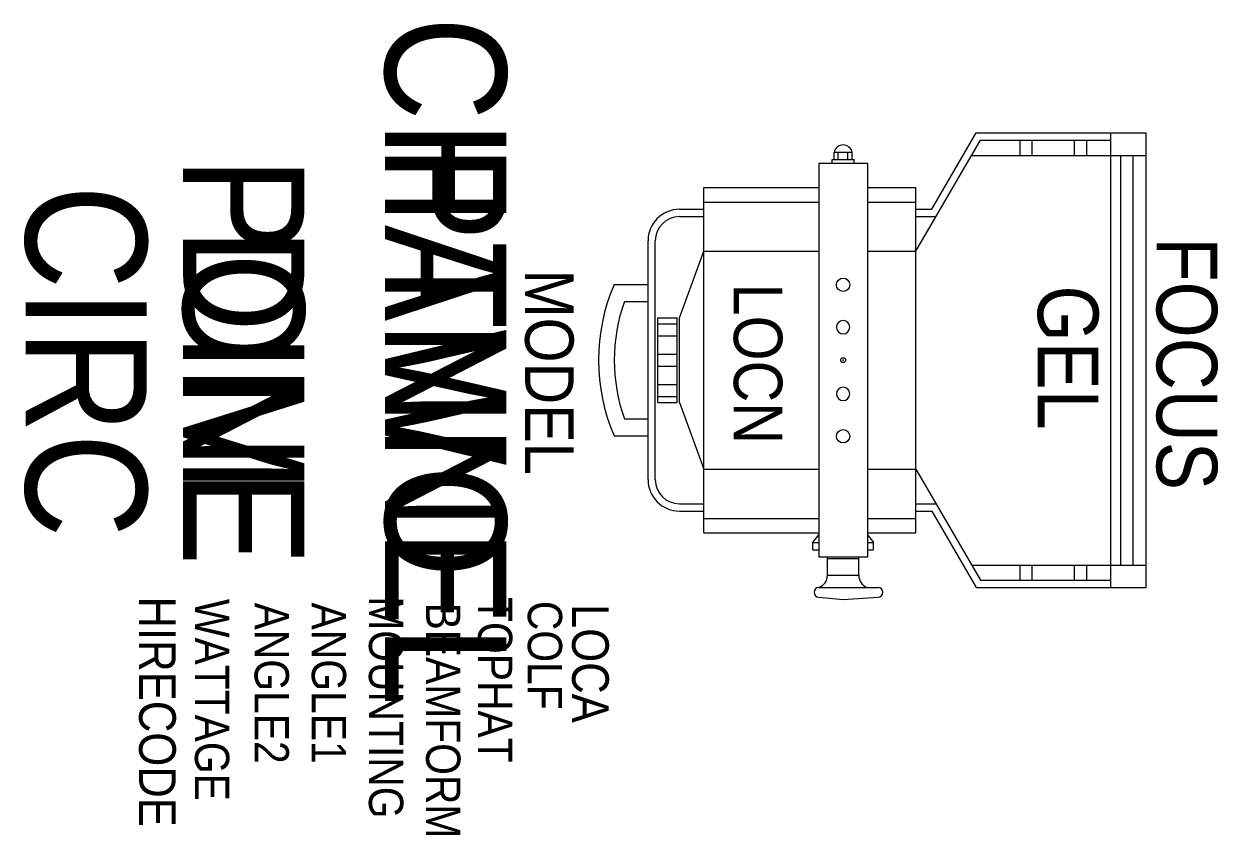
# Model space of a CAD drawing. Extents: x -977 to 9, y -75 to 594.
import ezdxf
from ezdxf.enums import TextEntityAlignment as Align

# ---------------------------------------------------------------- set-up
doc = ezdxf.new("R2010")
doc.units = 0
doc.header["$MEASUREMENT"] = 0
doc.layers.get('0').update_dxf_attribs({"linetype": 'CONTINUOUS'})
for name, color, linetype in [('CHANNEL', 3, 'CONTINUOUS'), ('CIRC', 6, 'CONTINUOUS'), ('DIMMER', 4, 'CONTINUOUS'), ('FOCUS', 2, 'CONTINUOUS'), ('GEL', 1, 'CONTINUOUS'), ('LANTERNS', 4, 'CONTINUOUS'), ('LOCATION', 7, 'CONTINUOUS'), ('MODEL', 6, 'CONTINUOUS'), ('PATCH', 5, 'CONTINUOUS'), ('PATCH2', 5, 'CONTINUOUS')]:
    doc.layers.add(name, color=color, linetype=linetype)

msp = doc.modelspace()

# ---------------------------------------------------------------- linework, layer by layer
for p, q in [((-227.46, 441.46), (-190.78, 504.46)), ((-190.78, 504.46), (-50.61, 504.46)), ((-79.61, 129.46), (-79.61, 504.46)), ((-50.61, 129.46), (-50.61, 504.46)), ((-240.61, 406.96), (-187.33, 498.46)), ((-187.33, 498.46), (-79.61, 498.46)), ((-154.61, 485.96), (-154.61, 498.46)), ((-144.61, 485.96), (-144.61, 498.46)), ((-109.61, 485.96), (-109.61, 498.46)), ((-99.61, 485.96), (-99.61, 498.46)), ((-308.11, 488.46), (-293.11, 488.46)), ((-308.11, 482.46), (-308.11, 488.46)), ((-304.61, 482.46), (-304.61, 488.46)), ((-296.61, 482.46), (-296.61, 488.46)), ((-293.11, 482.46), (-293.11, 488.46)), ((-194.61, 485.96), (-50.61, 485.96)), ((-71.36, 147.96), (-71.36, 485.96)), ((-61.36, 147.96), (-61.36, 485.96)), ((-320.61, 479.46), (-280.61, 479.46)), ((-320.61, 479.46), (-320.61, 316.96)), ((-309.61, 482.46), (-291.61, 482.46)), ((-309.61, 479.46), (-309.61, 482.46)), ((-291.61, 479.46), (-291.61, 482.46)), ((-280.61, 479.46), (-280.61, 316.96)), ((-415.61, 174.46), (-415.61, 459.46)), ((-415.61, 459.46), (-320.61, 459.46)), ((-280.61, 459.46), (-240.61, 459.46)), ((-240.61, 174.46), (-240.61, 459.46)), ((-415.61, 447.46), (-320.61, 447.46)), ((-280.61, 447.46), (-240.61, 447.46)), ((-435.61, 441.46), (-415.61, 441.46)), ((-435.61, 435.46), (-415.61, 435.46)), ((-240.61, 441.46), (-227.46, 441.46)), ((-240.61, 435.46), (-224.01, 435.46)), ((-461.61, 218.46), (-461.61, 415.46)), ((-455.61, 218.46), (-455.61, 415.46)), ((-435.61, 351.96), (-415.61, 406.96)), ((-415.61, 406.96), (-320.61, 406.96)), ((-280.61, 406.96), (-240.61, 406.96)), ((-489.61, 379.46), (-461.61, 379.46)), ((-481.11, 365.46), (-461.61, 365.46)), ((-453.61, 281.96), (-453.61, 351.96)), ((-453.61, 351.96), (-437.61, 351.96)), ((-453.61, 346.96), (-437.61, 346.96)), ((-437.61, 281.96), (-437.61, 351.96)), ((-435.61, 281.96), (-435.61, 351.96)), ((-453.61, 336.96), (-437.61, 336.96)), ((-453.61, 321.96), (-437.61, 321.96)), ((-320.61, 316.96), (-320.61, 154.46)), ((-280.61, 316.96), (-280.61, 154.46)), ((-453.61, 311.96), (-437.61, 311.96)), ((-453.61, 296.96), (-437.61, 296.96)), ((-453.61, 286.96), (-437.61, 286.96)), ((-453.61, 281.96), (-437.61, 281.96)), ((-453.61, 281.96), (-437.61, 281.96)), ((-435.61, 281.96), (-415.61, 226.96)), ((-481.11, 268.46), (-461.61, 268.46)), ((-489.61, 254.46), (-461.61, 254.46)), ((-415.61, 226.96), (-320.61, 226.96)), ((-280.61, 226.96), (-240.61, 226.96)), ((-240.61, 226.96), (-187.33, 135.46)), ((-435.61, 198.46), (-415.61, 198.46)), ((-240.61, 198.46), (-224.01, 198.46)), ((-435.61, 192.46), (-415.61, 192.46)), ((-240.61, 192.46), (-227.46, 192.46)), ((-227.46, 192.46), (-190.78, 129.46)), ((-415.61, 186.46), (-320.61, 186.46)), ((-280.61, 186.46), (-240.61, 186.46)), ((-415.61, 174.46), (-320.61, 174.46)), ((-325.61, 166.46), (-320.61, 172.96)), ((-280.61, 174.46), (-240.61, 174.46)), ((-280.61, 172.96), (-275.61, 166.46)), ((-325.61, 166.46), (-320.61, 166.46)), ((-325.61, 160.46), (-325.61, 166.46)), ((-325.61, 160.46), (-320.61, 160.46)), ((-280.61, 166.46), (-275.61, 166.46)), ((-280.61, 160.46), (-275.61, 160.46)), ((-275.61, 160.46), (-275.61, 166.46)), ((-280.61, 154.46), (-320.61, 154.46)), ((-313.61, 139.46), (-313.61, 154.46)), ((-287.61, 152.96), (-313.61, 152.96)), ((-287.61, 139.46), (-287.61, 154.46)), ((-194.61, 147.96), (-50.61, 147.96)), ((-154.61, 135.46), (-154.61, 147.96)), ((-144.61, 135.46), (-144.61, 147.96)), ((-109.61, 135.46), (-109.61, 147.96)), ((-99.61, 135.46), (-99.61, 147.96)), ((-313.61, 139.46), (-287.61, 139.46)), ((-320.61, 129.46), (-271.8, 129.46)), ((-190.78, 129.46), (-50.61, 129.46)), ((-187.33, 135.46), (-79.61, 135.46)), ((-320.61, 121.46), (-300.61, 119.46)), ((-300.61, 119.46), (-271.8, 121.46))]:
    msp.add_line(p, q)
for centre, radius in [((-300.61, 379.18), 5.5), ((-300.61, 316.96), 2), ((-300.61, 254.18), 5.5)]:
    msp.add_circle(centre, radius)
for centre, radius, start, end in [((-300.61, 486.84), 7.67, 12.17019, 167.82981), ((-435.61, 415.46), 26, 90, 180), ((-435.61, 415.46), 20, 90, 180), ((-343.28, 316.96), 159.12, 156.87198, 203.12802), ((-343.28, 316.96), 146.12, 160.61462, 199.38538), ((-300.61, 344.18), 5.5, 0, 180), ((-300.61, 344.18), 5.5, 180, 0), ((-300.61, 289.18), 5.5, 0, 180), ((-300.61, 289.18), 5.5, 180, 0), ((-435.61, 218.46), 26, 180, 270), ((-435.61, 218.46), 20, 180, 270), ((-323.75, 139.11), 10.15, 288.04731, 1.96865), ((-277.63, 139), 9.99, 177.31836, 252.66568), ((-320.61, 125.46), 4, 90, 270), ((-271.8, 125.46), 4, 270, 90)]:
    msp.add_arc(centre, radius, start, end)
msp.add_point((-300.61, 316.96))

# ---------------------------------------------------------------- texts
at = {"layer": 'CHANNEL', "width": 0.89}
msp.add_attdef('CHANNEL', text='', height=100, rotation=270, dxfattribs=at).set_placement((-678.53, 316.11), align=Align.CENTER)
at = {"layer": 'CIRC', "width": 0.89}
msp.add_attdef('CIRC', text='', height=100, rotation=270, dxfattribs=at).set_placement((-975.19, 316.11), align=Align.CENTER)
at = {"layer": 'DIMMER', "width": 0.89}
msp.add_attdef('DIM', text='', height=100, rotation=270, dxfattribs=at).set_placement((-845.19, 316.96), align=Align.CENTER)
at = {"layer": 'FOCUS', "color": 30, "width": 0.89}
msp.add_attdef('FOCUS', text='', height=50, rotation=270, dxfattribs=at).set_placement((-41.93, 314.04), align=Align.CENTER)
at = {"layer": 'GEL', "width": 0.89}
msp.add_attdef('GEL', text='', height=50, rotation=270, dxfattribs=at).set_placement((-139.95, 319.06), align=Align.CENTER)
at = {"layer": 'LANTERNS', "color": 0, "width": 0.89, "flags": 1}
for tag, p, s, height in [('HIRECODE', (-881.55, 121.97), '', 30.26), ('WATTAGE', (-835.5, 119.94, 0.01), '1000', 28.305), ('MOUNTING', (-691.91, 122.18), 'STANDARD HOOK CLAMP', 28.3047), ('TOPHAT', (-601.94, 121.47), 'Y', 28.3), ('ANGLE2', (-786.25, 116.98), '180', 28.305), ('ANGLE1', (-739.08, 116.98), '0', 28.3), ('BEAMFORM', (-644.73, 116.98), 'C', 28.3), ('COLF', (-560.81, 118.37), 'N', 28.3), ('LOCA', (-524.27, 115.84), '', 30.26)]:
    msp.add_attdef(tag, p, s, height=height, rotation=270, dxfattribs=at)
at = {"layer": 'LOCATION', "width": 0.89}
msp.add_attdef('LOCN', text='', height=40, rotation=270, dxfattribs=at).set_placement((-390.83, 314.03), align=Align.CENTER)
at = {"layer": 'MODEL', "width": 0.89}
msp.add_attdef('MODEL', text='1Kw B/L', height=40, rotation=270, dxfattribs=at).set_placement((-563.02, 307.08), align=Align.CENTER)
at = {"layer": 'PATCH', "width": 0.89}
msp.add_attdef('PONE', text='', height=100, rotation=270, dxfattribs=at).set_placement((-845.2, 316.11), align=Align.CENTER)
at = {"layer": 'PATCH2', "width": 0.89}
msp.add_attdef('PTWO', text='', height=100, rotation=270, dxfattribs=at).set_placement((-678.53, 316.11), align=Align.CENTER)

doc.saveas('drawing.dxf')
